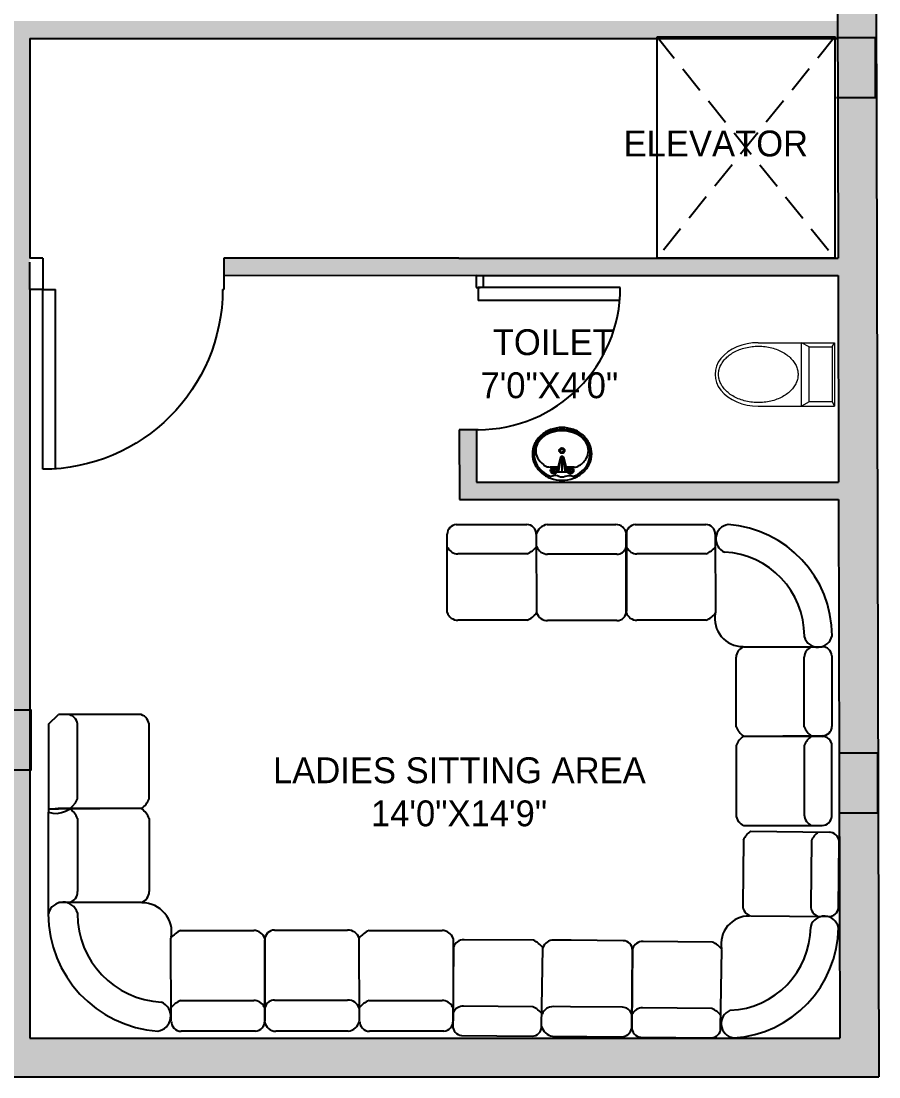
# Model space of a CAD drawing. Header units: inches. Extents: x -1202318 to 15458, y 120 to 819423.
# Drawn here: x 3631 to 3830, y 121.3 to 366.3 of the extents above; entities that cross this region are included whole.
import ezdxf

# ---------------------------------------------------------------- set-up
doc = ezdxf.new("R2010")
doc.units = ezdxf.units.IN
doc.linetypes.add('HIDDEN', pattern=[9.525, 6.35, -3.175])
doc.styles.add('style 2', font='', dxfattribs={"height": 6})
doc.styles.get('style 2').set_extended_font_data('Bahnschrift')

# ---------------------------------------------------------------- blocks, each defined once
blk = doc.blocks.new('D1 inch')
for p, q in [((0, 41.76), (0, 0)), ((3, 41.65), (3, 0)), ((0, 0), (3, 0)), ((41.76, 0), (42, 0))]:
    blk.add_line(p, q)
blk.add_arc((0, 0), 41.76, 0, 90)
blk = doc.blocks.new('DD2')
for p, q in [((0, 33), (0, 0)), ((3, 33), (3, 0)), ((0, 0), (3, 0))]:
    blk.add_line(p, q)
blk.add_arc((0, 0), 33, 0, 90)
blk = doc.blocks.new('A$C238C3AFD')
at = {"lineweight": 5}
for p, q in [((0, 0.2462), (0, 0.6796)), ((0.0244, 0.6658), (0, 0.6796)), ((0, 0.6796), (0.361, 0.6796)), ((0.0244, 0.6796), (0.3366, 0.6796)), ((0.0244, 0.5351), (0.0244, 0.6658)), ((0.0244, 0.6658), (0.3366, 0.6658)), ((0.3366, 0.6658), (0.361, 0.6796)), ((0.3366, 0.6658), (0.3366, 0.5351)), ((0.361, 0.2462), (0.361, 0.6796)), ((0.0244, 0.5351), (0, 0.492)), ((0.361, 0.492), (0, 0.492)), ((0.3366, 0.5351), (0.0244, 0.5351)), ((0.3366, 0.5351), (0.361, 0.492))]:
    blk.add_line(p, q, dxfattribs=at)
blk.add_ellipse((0.1805, 0.2462), major_axis=(0, 0.2462), ratio=0.7331, start_param=1.570796, end_param=4.712389, dxfattribs=at)
blk.add_open_spline([(0.1805, 0.4724), (0.1739, 0.4724), (0.1673, 0.4718), (0.1524, 0.4692), (0.1441, 0.4668), (0.1278, 0.4601), (0.1198, 0.4558), (0.1042, 0.4454), (0.0967, 0.4392), (0.0823, 0.4252), (0.0755, 0.4173), (0.0628, 0.4), (0.0569, 0.3906), (0.0463, 0.3704), (0.0415, 0.3597), (0.0334, 0.3372), (0.03, 0.3255), (0.0246, 0.3014), (0.0227, 0.289), (0.0202, 0.264), (0.0198, 0.2513), (0.0204, 0.226), (0.0215, 0.2134), (0.0251, 0.1887), (0.0276, 0.1765), (0.0341, 0.153), (0.0381, 0.1416), (0.0472, 0.12), (0.0524, 0.1098), (0.0639, 0.0907), (0.0702, 0.0818), (0.0836, 0.0658), (0.0908, 0.0586), (0.1057, 0.046), (0.1135, 0.0406), (0.1294, 0.0316), (0.1375, 0.028), (0.154, 0.0228), (0.1623, 0.0212), (0.179, 0.0197), (0.1874, 0.0199), (0.2042, 0.0222), (0.2126, 0.0243), (0.2292, 0.0304), (0.2373, 0.0345), (0.2532, 0.0445), (0.261, 0.0504), (0.2757, 0.0641), (0.2827, 0.0718), (0.2959, 0.0889), (0.3019, 0.0982), (0.313, 0.1183), (0.3179, 0.129), (0.3264, 0.1515), (0.33, 0.1632), (0.3357, 0.1875), (0.3378, 0.2), (0.3406, 0.2252), (0.3412, 0.238), (0.3408, 0.2636), (0.3398, 0.2764), (0.3364, 0.3015), (0.3339, 0.3138), (0.3275, 0.3377), (0.3235, 0.3492), (0.3144, 0.3712), (0.3092, 0.3816), (0.2976, 0.401), (0.2913, 0.41), (0.2777, 0.4263), (0.2705, 0.4336), (0.2554, 0.4464), (0.2476, 0.4519), (0.2315, 0.4609), (0.2232, 0.4645), (0.2066, 0.4697), (0.1981, 0.4714), (0.1866, 0.4723), (0.1836, 0.4724), (0.1805, 0.4724)], degree=3, knots=[0, 0, 0, 0, 0.129187, 0.129187, 0.292984, 0.292984, 0.456781, 0.456781, 0.620578, 0.620578, 0.784375, 0.784375, 0.948173, 0.948173, 1.11197, 1.11197, 1.275767, 1.275767, 1.439564, 1.439564, 1.603361, 1.603361, 1.767159, 1.767159, 1.930956, 1.930956, 2.094753, 2.094753, 2.25855, 2.25855, 2.422347, 2.422347, 2.586144, 2.586144, 2.749942, 2.749942, 2.913739, 2.913739, 3.077536, 3.077536, 3.241333, 3.241333, 3.406995, 3.406995, 3.572656, 3.572656, 3.738317, 3.738317, 3.903979, 3.903979, 4.06964, 4.06964, 4.235301, 4.235301, 4.400963, 4.400963, 4.566624, 4.566624, 4.732286, 4.732286, 4.897947, 4.897947, 5.063608, 5.063608, 5.22927, 5.22927, 5.394931, 5.394931, 5.560592, 5.560592, 5.726254, 5.726254, 5.891915, 5.891915, 6.057576, 6.057576, 6.223238, 6.223238, 6.283185, 6.283185, 6.283185, 6.283185], dxfattribs=at)
blk = doc.blocks.new('A$C62EA08CE')
at = {"linetype": 'ByBlock'}
for p, q in [((0.2191, 0.3943), (0.3067, 0.3943)), ((0.2191, 0.3797), (0.2483, 0.2629)), ((0.2328, 0.3943), (0.2566, 0.2566)), ((0.2629, 0.3943), (0.2629, 0.2555)), ((0.2933, 0.3943), (0.2696, 0.2568)), ((0.2775, 0.2629), (0.3067, 0.3797)), ((0.1569, 0.3505), (0.2264, 0.3505)), ((0.2994, 0.3505), (0.3691, 0.3505))]:
    blk.add_line(p, q, dxfattribs=at)
for centre, radius in [((0.1899, 0.3797), 0.0292), ((0.1899, 0.3797), 0.0232), ((0.1899, 0.3797), 0.0112), ((0.3359, 0.3797), 0.0292), ((0.3359, 0.3797), 0.0232), ((0.3359, 0.3797), 0.0112), ((0.264, 0.2045), 0.0234), ((0.264, 0.2045), 0.0154)]:
    blk.add_circle(centre, radius, dxfattribs=at)
for centre, radius, start, end in [((0.2348, 0.2214), 0.2375, 131.63355, 155.01494), ((0.2348, 0.2214), 0.2225, 131.63355, 155.01494), ((0.2518, 0.2022), 0.2632, 110.2132, 131.63355), ((0.2518, 0.2022), 0.2482, 110.2132, 131.63355), ((0.2629, 0.1722), 0.2952, 90, 110.21318), ((0.2629, 0.1722), 0.2952, 69.78682, 90), ((0.2739, 0.2022), 0.2482, 48.36645, 69.7868), ((0.2739, 0.2022), 0.2632, 48.36645, 69.7868), ((0.291, 0.2214), 0.2225, 24.98506, 48.36645), ((0.291, 0.2214), 0.2375, 24.98506, 48.36645), ((0.2084, 0.2337), 0.2084, 155.01492, 180.00001), ((0.2084, 0.2337), 0.1934, 155.01492, 180.00001), ((0.2107, 0.1777), 0.1883, 122.25981, 151.0888), ((0.1569, 0.2629), 0.0876, 90, 122.25981), ((0.3691, 0.2629), 0.0876, 56.09549, 90), ((0.2835, 0.1356), 0.241, 53.1301, 56.09549), ((0.3151, 0.1777), 0.1883, 28.9112, 53.1301), ((0.3174, 0.2337), 0.1934, 359.99999, 24.98508), ((0.3174, 0.2337), 0.2084, 359.99999, 24.98508), ((0.2084, 0.2337), 0.2084, 179.99999, 204.98508), ((0.2084, 0.2337), 0.1934, 179.99999, 204.98508), ((0.1622, 0.2045), 0.133, 151.0888, 180), ((0.1622, 0.2045), 0.133, 180, 208.9112), ((0.2629, 0.2737), 0.0182, 216.42253, 323.57747), ((0.3636, 0.2045), 0.133, 0, 28.9112), ((0.3636, 0.2045), 0.133, 331.0888, 0), ((0.3174, 0.2337), 0.1934, 335.01492, 0.00001), ((0.3174, 0.2337), 0.2084, 335.01492, 0.00001), ((0.2348, 0.246), 0.2375, 204.98506, 228.36645), ((0.2348, 0.246), 0.2225, 204.98506, 228.36645), ((0.2107, 0.2312), 0.1883, 208.9112, 233.1301), ((0.3151, 0.2312), 0.1883, 306.8699, 331.0888), ((0.291, 0.246), 0.2225, 311.63355, 335.01494), ((0.291, 0.246), 0.2375, 311.63355, 335.01494), ((0.2518, 0.2651), 0.2632, 228.36645, 249.7868), ((0.2518, 0.2651), 0.2482, 228.36645, 249.7868), ((0.2423, 0.2733), 0.241, 233.1301, 252.74206), ((0.2629, 0.2952), 0.2952, 249.78682, 270), ((0.2629, 0.2952), 0.2802, 249.78682, 270), ((0.2629, 0.3398), 0.3106, 252.74206, 270), ((0.2629, 0.3398), 0.3106, 270, 287.25794), ((0.2629, 0.2952), 0.2802, 270, 290.21318), ((0.2629, 0.2952), 0.2952, 270, 290.21318), ((0.2835, 0.2733), 0.241, 287.25794, 306.8699), ((0.2739, 0.2651), 0.2482, 290.2132, 311.63355), ((0.2739, 0.2651), 0.2632, 290.2132, 311.63355)]:
    blk.add_arc(centre, radius, start, end, dxfattribs=at)
blk.add_spline([(0.1661, 0.4351), (0.2064, 0.4271), (0.264, 0.441), (0.3172, 0.4249), (0.3597, 0.4351)], degree=3, dxfattribs=at)

msp = doc.modelspace()

# ---------------------------------------------------------------- hatches: boundary and pattern name
at = {"linetype": 'ByBlock'}
h = msp.add_hatch(color=250, dxfattribs=at)
h.dxf.hatch_style = 1
h.paths.add_polyline_path([(3829.01, 730.32), (3470.01, 730.32), (3470.01, 715.39), (3479.01, 715.39), (3479.01, 721.32), (3643.01, 721.32), (3647.01, 721.32), (3820.01, 721.32), (3820.01, 661.54), (3829.01, 661.54)])
h.paths.add_polyline_path([(3479.01, 657.32), (3643.01, 657.32), (3643.01, 661.32), (3611.62, 661.32, -0.057733), (3608.93, 661.01, -0.057733), (3606.24, 661.32), (3479.01, 661.32), (3479.01, 667.39), (3470.01, 667.39), (3470.01, 622.61), (3479.01, 622.61)])
h.paths.add_polyline_path([(3479.01, 528.32), (3497.27, 528.32), (3497.27, 532.32), (3479.01, 532.32), (3479.01, 622.61), (3470.01, 622.61), (3470.01, 201.32), (3579.01, 201.32), (3579.01, 210.32), (3479.01, 210.32), (3479.01, 310.32), (3579.01, 310.32), (3579.01, 326.32), (3575.01, 326.32), (3575.01, 314.32), (3479.01, 314.32), (3479.01, 362.32), (3575.01, 362.32), (3575.01, 359.32), (3579.01, 359.32), (3584.35, 359.32), (3584.35, 366.32), (3479.01, 366.32)])
h.paths.add_polyline_path([(3829.01, 532.32), (3829.01, 661.54), (3820.01, 661.54), (3820.01, 532.31), (3820.56, 311.32), (3732.56, 311.32), (3678.01, 311.32), (3678.01, 307.18), (3736.58, 307.32), (3820.57, 307.32), (3820.69, 259.32), (3736.69, 259.32), (3736.66, 271.49), (3732.66, 271.48), (3732.7, 255.32), (3820.7, 255.32), (3821.01, 130.32), (3633.01, 130.32), (3633.01, 183.32), (3633.01, 304.06), (3633.01, 311.32), (3633.01, 362.32), (3820.43, 362.32), (3820.42, 366.32), (3626.01, 366.32), (3626.01, 362.32), (3629.01, 362.32), (3629.01, 210.32), (3621.01, 210.32), (3621.01, 201.32), (3624.01, 201.32), (3624.01, 121.32), (3830.04, 121.32)])

# ---------------------------------------------------------------- linework, layer by layer
for p, q in [((3820.01, 532.3), (3820.56, 311.32)), ((3829.01, 532.32), (3830.04, 121.32)), ((3633.01, 362.32), (3633.01, 311.32)), ((3633.01, 362.32), (3820.43, 362.32)), ((3636.01, 311.32), (3633.01, 311.32)), ((3636.01, 311.32), (3636.01, 304.07)), ((3732.56, 311.32), (3678.01, 311.32)), ((3678.01, 311.32), (3678.01, 304.07)), ((3732.56, 311.32), (3820.56, 311.32)), ((3736.58, 307.32), (3678.01, 307.18)), ((3736.57, 307.32), (3820.57, 307.32)), ((3820.57, 307.32), (3820.69, 259.32)), ((3636.01, 304.07), (3633.01, 304.06)), ((3633.01, 304.06), (3633.01, 183.32)), ((3732.66, 271.48), (3732.7, 255.32)), ((3736.66, 271.32), (3736.69, 259.32)), ((3736.69, 259.32), (3820.69, 259.32)), ((3732.7, 255.32), (3820.7, 255.32)), ((3820.7, 255.32), (3821.01, 130.32)), ((3731.97, 249.5), (3748.36, 249.5)), ((3753.07, 249.5), (3768.99, 249.5)), ((3773.51, 249.5), (3789.9, 249.5)), ((3729.89, 229.06), (3729.89, 247.24)), ((3750.53, 247.24), (3750.62, 228.97)), ((3771.43, 229.06), (3771.43, 247.24)), ((3771.44, 247.42), (3771.44, 229.35)), ((3792.07, 247.24), (3792.16, 228.97)), ((3748.45, 242.7), (3732.34, 242.7)), ((3757.21, 242.61), (3753.16, 242.61)), ((3769.27, 242.61), (3757.21, 242.61)), ((3789.99, 242.7), (3773.88, 242.7)), ((3748.45, 227.28), (3732.34, 227.28)), ((3757.21, 227.18), (3753.16, 227.18)), ((3769.27, 227.18), (3757.21, 227.18)), ((3789.99, 227.28), (3773.88, 227.28)), ((3812.74, 223.38), (3812.74, 223.6)), ((3798.71, 221.12), (3816.88, 221.12)), ((3814.5, 221.12), (3814.56, 221.12)), ((3796.92, 202.56), (3796.92, 218.67)), ((3812.71, 202.56), (3812.71, 218.67)), ((3819.14, 219.04), (3819.14, 202.65)), ((3658.84, 205.37), (3639.72, 205.37)), ((3642.23, 205.37), (3642.16, 205.37)), ((3637.34, 203.19), (3637.34, 182.7)), ((3644.11, 185.84), (3644.11, 202.79)), ((3660.73, 185.84), (3660.73, 202.79)), ((3798.61, 200.39), (3816.88, 200.49)), ((3798.61, 200.39), (3816.88, 200.3)), ((3796.92, 198.23), (3796.92, 182.12)), ((3812.71, 198.23), (3812.71, 182.12)), ((3819.14, 181.74), (3819.14, 198.13)), ((3633.01, 183.32), (3633.01, 130.32)), ((3637.34, 159.24), (3637.34, 182.7)), ((3658.94, 183.56), (3639.72, 183.66)), ((3658.94, 183.56), (3639.72, 183.46)), ((3644.11, 181.28), (3644.11, 164.33)), ((3660.73, 181.28), (3660.73, 164.33)), ((3798.71, 179.67), (3816.88, 179.67)), ((3814.5, 179.67), (3814.56, 179.67)), ((3800.26, 178.33), (3818.53, 178.06)), ((3798.59, 176.27), (3798.44, 161.13)), ((3814.38, 176.12), (3814.23, 160.98)), ((3820.66, 160.55), (3820.81, 175.98)), ((3658.84, 161.75), (3639.72, 161.75)), ((3642.23, 161.75), (3642.16, 161.75)), ((3644.08, 159.37), (3644.08, 159.14)), ((3800.21, 158.67), (3818.38, 158.5)), ((3816, 158.52), (3816.06, 158.52)), ((3668.02, 155.27), (3684.97, 155.27)), ((3689.82, 155.37), (3702.51, 155.37)), ((3702.51, 155.37), (3706.77, 155.37)), ((3711.73, 155.27), (3728.68, 155.27)), ((3814.22, 156.27), (3814.22, 156.05)), ((3665.84, 134.27), (3665.74, 153.49)), ((3687.54, 134.07), (3687.54, 153.09)), ((3687.55, 153.39), (3687.55, 134.27)), ((3709.55, 134.27), (3709.45, 153.49)), ((3731.26, 153.39), (3731.26, 134.27)), ((3749.9, 152.99), (3733.79, 153.14)), ((3758.66, 153), (3754.61, 153.04)), ((3770.71, 152.89), (3758.66, 153)), ((3791.43, 152.59), (3775.33, 152.75)), ((3731.32, 151.38), (3731.15, 133.21)), ((3751.78, 133.01), (3752.05, 151.27)), ((3772.86, 150.98), (3772.69, 132.81)), ((3772.69, 132.62), (3772.86, 150.7)), ((3793.32, 132.61), (3793.58, 150.88)), ((3668.02, 139.04), (3684.97, 139.04)), ((3689.82, 139.14), (3702.51, 139.14)), ((3702.51, 139.14), (3706.77, 139.14)), ((3711.73, 139.04), (3728.68, 139.04)), ((3749.75, 137.57), (3733.64, 137.72)), ((3758.51, 137.58), (3754.46, 137.61)), ((3770.57, 137.46), (3758.51, 137.58)), ((3791.29, 137.17), (3775.18, 137.32)), ((3633.01, 130.32), (3821.01, 130.32)), ((3685.37, 131.89), (3668.12, 131.89)), ((3706.87, 131.89), (3690.12, 131.89)), ((3729.08, 131.89), (3711.83, 131.89)), ((3733.2, 130.93), (3749.59, 130.77)), ((3754.3, 130.73), (3770.22, 130.57)), ((3774.74, 130.53), (3791.13, 130.38)), ((3830.01, 130.32), (3830.04, 130.32)), ((3470.01, 121.32), (3830.04, 121.32)), ((3821.04, 121.32), (3821.04, 121.3))]:
    msp.add_line(p, q)
at = {"linetype": 'HIDDEN'}
for p, q in [((3778.56, 362.67), (3819.83, 311.32)), ((3819.83, 362.67), (3778.56, 311.32)), ((3633.01, 304.06), (3633.01, 311.32)), ((3736.58, 307.32), (3736.58, 304.5)), ((3738.21, 307.32), (3738.21, 304.5)), ((3736.58, 304.5), (3737.49, 304.5)), ((3737.04, 271.5), (3732.66, 271.48)), ((3736.66, 271.32), (3736.66, 271.5)), ((3637.34, 203.19), (3639.72, 205.37)), ((3637.34, 183.46), (3639.72, 183.66)), ((3639.72, 183.46), (3637.34, 183.46))]:
    msp.add_line(p, q, dxfattribs=at)
msp.add_lwpolyline([(3778.56, 362.67), (3819.83, 362.67), (3819.83, 311.32), (3778.56, 311.32)], close=True)
at = {"linetype": 'ByBlock'}
for points in [[(3820.2, 362.5), (3829.2, 362.5), (3829.2, 348.5), (3820.2, 348.5)], [(3624.25, 206.47), (3633.25, 206.47), (3633.25, 192.47), (3624.25, 192.47)], [(3820.7, 196.54), (3829.7, 196.54), (3829.7, 182.54), (3820.7, 182.54)]]:
    msp.add_lwpolyline(points, dxfattribs=at)
for centre, radius, start, end in [((3732.16, 247.24), 2.27, 94.9502, 180), ((3748.36, 247.33), 2.17, 357.5912, 90), ((3753.6, 246.34), 3.2, 99.5063, 163.732), ((3768.99, 247.01), 2.48, 9.5558, 90), ((3773.7, 247.24), 2.27, 94.9502, 180), ((3789.9, 247.33), 2.17, 357.5912, 90), ((3795.52, 246.16), 3.34, 98.1187, 247.4204), ((3793.24, 223.6), 25.93, 0.0517, 86.013), ((3732.34, 245.27), 2.57, 205.9257, 270), ((3746.39, 247.57), 5.29, 292.9498, 323.1162), ((3753.16, 245.31), 2.7, 199.7589, 270), ((3769.27, 244.77), 2.17, 269.971, 343.2423), ((3773.88, 245.27), 2.57, 205.9257, 270), ((3787.93, 247.57), 5.29, 292.9498, 323.1162), ((3793.24, 223.6), 19.5, 0, 87.0841), ((3732.34, 229.85), 2.57, 197.7112, 270), ((3746.39, 232.14), 5.29, 292.9498, 323.1162), ((3753.16, 229.88), 2.7, 199.7589, 270), ((3769.27, 229.35), 2.17, 269.971, 0), ((3773.88, 229.85), 2.57, 197.7112, 270), ((3787.93, 232.14), 5.29, 292.9498, 323.1162), ((3798.47, 227.66), 6.5, 169.3994, 270), ((3815.92, 224.34), 3.32, 196.7665, 347.5739), ((3799.49, 218.67), 2.57, 107.7112, 180), ((3815.28, 218.67), 2.57, 107.7112, 180), ((3816.88, 218.85), 2.27, 4.9502, 90), ((3641.41, 202.79), 2.71, 0, 72.2888), ((3658.02, 202.79), 2.71, 0, 72.2888), ((3801.79, 204.62), 5.29, 202.9498, 233.1162), ((3817.58, 204.62), 5.29, 202.9498, 233.1162), ((3816.97, 202.65), 2.17, 267.5912, 0), ((3801.79, 196.16), 5.29, 126.8838, 157.0502), ((3817.58, 196.16), 5.29, 126.8838, 157.0502), ((3816.97, 198.13), 2.17, 0, 92.4088), ((3638.99, 188.01), 5.56, 252.7859, 337.0502), ((3655.61, 188.01), 5.56, 306.8838, 337.0502), ((3638.99, 179.11), 5.56, 22.9498, 53.1162), ((3655.61, 179.11), 5.56, 22.9498, 53.1162), ((3799.49, 182.12), 2.57, 180, 252.2888), ((3815.28, 182.12), 2.57, 180, 252.2888), ((3816.88, 181.94), 2.27, 270, 355.0498), ((3803.39, 174.07), 5.29, 126.3372, 155.4377), ((3819.18, 173.92), 5.29, 127.7742, 155.4377), ((3818.57, 175.82), 2.24, 4.0839, 91.0437), ((3641.41, 164.33), 2.71, 287.7112, 0), ((3658.02, 164.33), 2.71, 287.7112, 0), ((3640.73, 158.36), 3.5, 16.7665, 165.4043), ((3659.1, 154.87), 6.84, 349.3994, 90), ((3801.01, 161.11), 2.57, 179.4533, 251.7421), ((3816.8, 160.96), 2.57, 179.4533, 251.7421), ((3818.4, 160.76), 2.27, 269.4533, 354.5031), ((3664.6, 159.14), 27.28, 180.0517, 266.013), ((3664.6, 159.14), 20.52, 180, 267.0841), ((3799.91, 152.13), 6.5, 89.4533, 190.054), ((3817.39, 155.28), 3.32, 11.8794, 162.6868), ((3670.19, 150.15), 5.56, 112.9498, 143.1162), ((3684.97, 152.57), 2.71, 17.7112, 90), ((3689.82, 153.09), 2.28, 89.971, 180), ((3706.77, 152.53), 2.84, 19.7589, 90), ((3713.9, 150.15), 5.56, 112.9498, 143.1162), ((3728.68, 152.57), 2.71, 17.7112, 90), ((3794.72, 156.24), 19.5, 272.3693, 359.4533), ((3794.72, 156.24), 25.93, 273.4404, 359.4016), ((3733.76, 150.57), 2.57, 89.4533, 161.7421), ((3747.79, 148.14), 5.29, 36.3372, 66.5036), ((3754.58, 150.34), 2.7, 89.4533, 159.6945), ((3770.69, 150.72), 2.17, 359.4533, 89.4823), ((3775.3, 150.18), 2.57, 89.4533, 161.7421), ((3789.33, 147.75), 5.29, 36.3372, 66.5036), ((3662.2, 135.4), 3.52, 278.1187, 67.4204), ((3670.19, 133.92), 5.56, 112.9498, 143.1162), ((3684.97, 136.33), 2.71, 25.9257, 90), ((3689.82, 136.86), 2.28, 89.971, 163.2423), ((3706.77, 136.3), 2.84, 19.7589, 90), ((3713.9, 133.92), 5.56, 112.9498, 143.1162), ((3728.68, 136.33), 2.71, 25.9257, 90), ((3733.62, 135.15), 2.57, 89.4533, 153.5277), ((3747.64, 132.72), 5.29, 36.3372, 66.5036), ((3754.43, 134.91), 2.7, 89.4533, 159.6945), ((3770.55, 135.3), 2.17, 16.2111, 89.4823), ((3775.15, 134.75), 2.57, 89.4533, 153.5277), ((3789.18, 132.32), 5.29, 36.3372, 66.5036), ((3796.78, 133.66), 3.34, 112.0329, 261.3347), ((3668.12, 134.17), 2.28, 177.5912, 270), ((3685.16, 134.27), 2.39, 274.9502, 0), ((3690.12, 134.5), 2.61, 189.5558, 270), ((3706.32, 135.21), 3.37, 279.5063, 343.732), ((3711.83, 134.17), 2.28, 177.5912, 270), ((3728.87, 134.27), 2.39, 274.9502, 0), ((3733.42, 133.19), 2.27, 179.4533, 264.5031), ((3749.61, 132.94), 2.17, 269.4533, 1.8622), ((3754.86, 133.88), 3.2, 195.7213, 259.947), ((3770.24, 133.06), 2.48, 269.4533, 349.8975), ((3774.95, 132.79), 2.27, 179.4533, 264.5031), ((3791.15, 132.54), 2.17, 269.4533, 1.8622)]:
    msp.add_arc(centre, radius, start, end)

# ---------------------------------------------------------------- block references
at = {"xscale": -1, "rotation": 180}
msp.add_blockref('D1 inch', (3636.01, 304.07), dxfattribs=at)
at = {"rotation": 270}
msp.add_blockref('DD2', (3737.04, 304.5), dxfattribs=at)
at = {"color": 7}
for name, p, xscale, yscale, zscale, rotation in [('A$C238C3AFD', (3792.02, 291.69), 40.76957133094868, 40.76957133094868, 40.76957133094868, 270), ('A$C62EA08CE', (3763.41, 272), 26.19934024503344, 26.19934024503344, 26.19934024503344, 180)]:
    msp.add_blockref(name, p, dxfattribs=dict(at, xscale=xscale, yscale=yscale, zscale=zscale, rotation=rotation))

# ---------------------------------------------------------------- texts
at = {"char_height": 6, "attachment_point": 1, "style": 'style 2'}
for s, width, insert in [('\\pi-7.988;ELEVATOR', 23.3004, (3778.79, 340.92)), ('\\pi23.018;TOILET \\P\\pi20.171;7\'0"X4\'0"', 71.9343, (3717.42, 294.81)), ('\\pi1.0833;LADIES SITTING AREA\\P\\pi23.8;14\'0"X14\'9"', 85.1225, (3688.37, 195.46))]:
    msp.add_mtext_dynamic_manual_height_columns(s, width=width, gutter_width=30, heights=[0], dxfattribs=dict(at, insert=insert))

doc.saveas('drawing.dxf')
